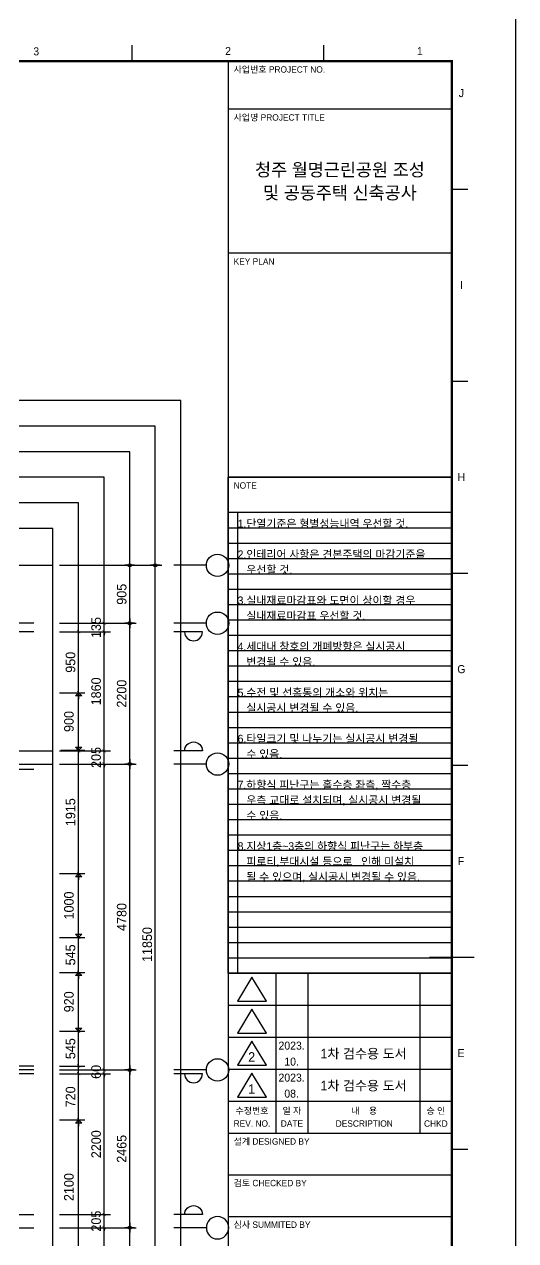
# Model space of a CAD drawing. Header units: millimetres. Extents: x -24416 to 92204, y -190080 to 23760.
# Drawn here: x 34363 to 42050, y -179660 to -160655 of the extents above; entities that cross this region are included whole.
import ezdxf
from ezdxf.enums import TextEntityAlignment as Align

# ---------------------------------------------------------------- set-up
doc = ezdxf.new("R2010")
doc.units = ezdxf.units.MM
doc.header["$LTSCALE"] = 50
doc.linetypes.add('AUDIT_D_220706163347-0', pattern=[0])
doc.linetypes.add('CEN', pattern=[62, 60, -1, 0, -1])
doc.layers.get('defpoints').update_dxf_attribs({"color": 139})
for name, color, linetype in [('A-치수', 7, 'AUDIT_D_220706163347-0'), ('AA-BORD-FORM', 7, 'Continuous'), ('AA-BORD-TEXT', 3, 'Continuous'), ('AA-XXXX-DIMS', 7, 'Continuous'), ('AA-XXXX-TEXT', 3, 'Continuous'), ('ARDM', 7, 'Continuous'), ('CEN_CON', 1, 'CEN'), ('CEN_WALL', 12, 'CEN'), ('DIM', 7, 'AUDIT_D_220706163347-0'), ('sheet-안양진흥$0$AA-BORD-TEXT', 3, 'Continuous')]:
    doc.layers.add(name, color=color, linetype=linetype)
doc.layers.add('AA-XXXX-MC', color=153, linetype='AUDIT_D_220706163347-0', plot=False)
doc.layers.add('MC', color=135, linetype='Continuous', plot=False)
doc.styles.add('HAUD01', font='Dotum.ttf')
doc.styles.add('sheet-안양진흥$0$HAUD01', font='Dotum.ttf')
doc.styles.add('맑은고딕', font='malgun.ttf', dxfattribs={"width": 0.9})
doc.dimstyles.new('DIM-50', dxfattribs={"dimscale": 50, "dimtxt": 3, "dimasz": 1, "dimexe": 2, "dimexo": 2, "dimgap": 1, "dimtad": 1, "dimdec": 0, "dimzin": 0, "dimdsep": 46, "dimtxsty": '맑은고딕', "dimblk1": 'DIMDOT', "dimblk2": 'DIMDOT', "dimsah": 1, "dimcen": 0.09, "dimdle": 2, "dimclrd": 7, "dimclre": 7, "dimclrt": 3, "dimadec": 0, "dimazin": 0, "dimtfac": 1, "dimtdec": 0, "dimtix": 1, "dimtmove": 2, "dimatfit": 3, "dimldrblk": 'DIMDOT', "dimfxl": 1, "dimtolj": 1, "dimtzin": 0, "dimarcsym": 0})
doc.dimstyles.new('MCDIM-50', dxfattribs={"dimscale": 50, "dimtxt": 3, "dimasz": 1, "dimexe": 2, "dimexo": 2, "dimgap": 1, "dimtad": 1, "dimdec": 0, "dimzin": 0, "dimdsep": 46, "dimtxsty": '맑은고딕', "dimblk1": 'ARCHTICK', "dimblk2": 'ARCHTICK', "dimsah": 1, "dimcen": 0.09, "dimdle": 2, "dimclrd": 7, "dimclre": 7, "dimclrt": 3, "dimadec": 0, "dimazin": 0, "dimtfac": 1, "dimtdec": 0, "dimtix": 1, "dimtmove": 2, "dimatfit": 3, "dimldrblk": 'ARCHTICK', "dimfxl": 1, "dimtolj": 1, "dimtzin": 0, "dimarcsym": 0})
doc.dimstyles.new('외부100-win', dxfattribs={"dimscale": 50, "dimtxt": 3, "dimasz": 1, "dimexe": 2, "dimexo": 2.5, "dimgap": 1.5, "dimtad": 1, "dimdec": 0, "dimzin": 0, "dimdsep": 46, "dimtxsty": '맑은고딕', "dimblk": 'DO2-2', "dimblk1": 'DO2-2', "dimblk2": 'DIMDOT', "dimcen": 0.09, "dimdle": 2, "dimclrd": 7, "dimclre": 7, "dimclrt": 3, "dimadec": 0, "dimazin": 0, "dimtfac": 1, "dimtdec": 0, "dimtix": 1, "dimtmove": 2, "dimatfit": 3, "dimldrblk": 'DO2-2', "dimfxl": 1, "dimtolj": 1, "dimtzin": 0, "dimarcsym": 0})

# ---------------------------------------------------------------- blocks, each defined once
blk = doc.blocks.new('U-131B(기본)', base_point=(-85340, -187586))
at = {"layer": 'CEN_CON'}
for p, q in [((-55510, -176641), (-64385, -176641)), ((-55510, -178926), (-59925, -178926))]:
    blk.add_line(p, q, dxfattribs=at)
at = {"layer": 'CEN_WALL'}
for p, q in [((-55510, -183621), (-70710, -183621)), ((-70710, -186086), (-55510, -186086))]:
    blk.add_line(p, q, dxfattribs=at)
at = {"layer": 'MC'}
for p, q in [((-55510, -176776), (-64385, -176776)), ((-55510, -183561), (-70710, -183561)), ((-55510, -183681), (-70710, -183681)), ((-70710, -185881), (-55510, -185881))]:
    blk.add_line(p, q, dxfattribs=at)
blk = doc.blocks.new('note')
at = {"layer": 'defpoints'}
blk.add_lwpolyline([(-2800, 6200), (0, 6200), (0, 0), (-2800, 0)], close=True, dxfattribs=at)
at = {"layer": 'AA-XXXX-TEXT', "style": 'HAUD01'}
for s, p in [('1.단열기준은 형별성능내역 우선할 것.', (-2680, 5568)), ('2.인테리어 사항은 견본주택의 마감기준을 ', (-2680, 5184)), ('   우선할 것.', (-2680, 4992)), ('3.실내재료마감표와 도면이 상이할 경우', (-2680, 4608)), ('   실내재료마감표 우선할 것.', (-2680, 4416)), ('4.세대내 창호의 개폐방향은 실시공시', (-2680, 4032)), ('   변경될 수 있음.', (-2680, 3840)), ('5.수전 및 선홈통의 개소와 위치는', (-2680, 3456)), ('   실시공시 변경될 수 있음.', (-2680, 3264)), ('6.타일크기 및 나누기는 실시공시 변경될', (-2680, 2880)), ('   수 있음.', (-2680, 2688)), ('7.하향식 피난구는 홀수층 좌측, 짝수층', (-2680, 2304)), ('   우측 교대로 설치되며, 실시공시 변경될', (-2680, 2112)), ('   수 있음.', (-2680, 1920)), ('8.지상1층~3층의 하향식 피난구는 하부층 ', (-2680, 1536)), ('   피로티,부대시설 등으로   인해 미설치', (-2680, 1344)), ('   될 수 있으며, 실시공시 변경될 수 있음. ', (-2680, 1152))]:
    blk.add_text(s, height=100, dxfattribs=at).set_placement(p)
blk = doc.blocks.new('_ArchTick')
at = {"color": 0, "linetype": 'ByBlock', "const_width": 0.15}
blk.add_lwpolyline([(-0.5, -0.5), (0.5, 0.5)], dxfattribs=at)
blk = doc.blocks.new('*D151')
at = {"layer": 'defpoints', "color": 0, "linetype": 'ByBlock', "transparency": 16777216}
for p in [(34812, -195768), (35212, -195768), (34812, -197683)]:
    blk.add_point(p, dxfattribs=at)
at = {"layer": 'DIM', "color": 7, "linetype": 'ByBlock', "lineweight": -2, "transparency": 16777216}
for p, q in [((35212, -197783), (35212, -195668)), ((34912, -195768), (35312, -195768)), ((34912, -197683), (35312, -197683))]:
    blk.add_line(p, q, dxfattribs=at)
at = {"layer": 'DIM', "color": 7, "linetype": 'ByBlock', "lineweight": -2, "transparency": 16777216, "xscale": 50, "yscale": 50, "zscale": 50}
for p, rotation in [((35212, -195768), 90), ((35212, -197683), 270)]:
    blk.add_blockref('_ArchTick', p, dxfattribs=dict(at, rotation=rotation))
at = {"layer": 'DIM', "color": 3, "linetype": 'ByBlock', "transparency": 16777216, "insert": (35087, -196725), "char_height": 150, "attachment_point": 5, "rotation": 90, "style": 'HAUD01'}
blk.add_mtext('\\A1;1915', dxfattribs=at)
blk = doc.blocks.new('DO2-2')
at = {"layer": 'ARDM'}
blk.add_line((0, 0), (-2, 0), dxfattribs=at)
blk.add_lwpolyline([(-1, -1), (-1, 1), (0, 0)], close=True, dxfattribs=at)
blk = doc.blocks.new('*D152')
at = {"layer": 'defpoints', "color": 0, "linetype": 'ByBlock', "transparency": 16777216}
for p in [(34812, -194858), (35212, -194858), (34812, -195758)]:
    blk.add_point(p, dxfattribs=at)
at = {"layer": 'DIM', "color": 7, "linetype": 'ByBlock', "lineweight": -2, "transparency": 16777216}
for p, q in [((34937, -194858), (35312, -194858)), ((35212, -195708), (35212, -194908)), ((34937, -195758), (35312, -195758))]:
    blk.add_line(p, q, dxfattribs=at)
at = {"layer": 'DIM', "color": 7, "linetype": 'ByBlock', "lineweight": -2, "transparency": 16777216, "xscale": 50, "yscale": 50, "zscale": 50}
for p, rotation in [((35212, -194858), 90), ((35212, -195758), 270)]:
    blk.add_blockref('DO2-2', p, dxfattribs=dict(at, rotation=rotation))
at = {"layer": 'DIM', "color": 3, "linetype": 'ByBlock', "transparency": 16777216, "insert": (35062, -195308), "char_height": 150, "attachment_point": 5, "rotation": 90, "style": 'HAUD01'}
blk.add_mtext('\\A1;900', dxfattribs=at)
blk = doc.blocks.new('DIMDOT')
at = {"layer": 'AA-XXXX-DIMS'}
for p, q in [((-1.5, 0), (1.5, 0)), ((0, -1.5), (0, 1.5))]:
    blk.add_line(p, q, dxfattribs=at)
for radius in [0.5, 0.25]:
    blk.add_circle((0, 0), radius, dxfattribs=at)
blk = doc.blocks.new('*D153')
at = {"layer": 'defpoints', "color": 0, "linetype": 'ByBlock', "transparency": 16777216}
for p in [(34812, -193908), (35212, -193908), (34812, -194858)]:
    blk.add_point(p, dxfattribs=at)
at = {"layer": 'DIM', "color": 7, "linetype": 'ByBlock', "lineweight": -2, "transparency": 16777216}
for p, q in [((35212, -194958), (35212, -193808)), ((34912, -193908), (35312, -193908)), ((34912, -194858), (35312, -194858))]:
    blk.add_line(p, q, dxfattribs=at)
at = {"layer": 'DIM', "color": 7, "linetype": 'ByBlock', "lineweight": -2, "transparency": 16777216, "xscale": 50, "yscale": 50, "zscale": 50}
for p, rotation in [((35212, -193908), 90), ((35212, -194858), 270)]:
    blk.add_blockref('_ArchTick', p, dxfattribs=dict(at, rotation=rotation))
at = {"layer": 'DIM', "color": 3, "linetype": 'ByBlock', "transparency": 16777216, "insert": (35087, -194383), "char_height": 150, "attachment_point": 5, "rotation": 90, "style": 'HAUD01'}
blk.add_mtext('\\A1;950', dxfattribs=at)
blk = doc.blocks.new('중심')
at = {"layer": 'DIM'}
blk.add_line((-350, 0), (0, 0), dxfattribs=at)
blk.add_circle((-470, 0), 120, dxfattribs=at)
blk = doc.blocks.new('*D228')
at = {"layer": 'defpoints', "color": 0, "transparency": 16777216}
for p in [(34812, -203218), (36012, -203218), (34812, -204718)]:
    blk.add_point(p, dxfattribs=at)
at = {"layer": 'DIM', "color": 7, "lineweight": -2, "transparency": 16777216}
for p, q in [((34912, -203218), (36112, -203218)), ((36012, -204668), (36012, -203268)), ((34912, -204718), (36112, -204718))]:
    blk.add_line(p, q, dxfattribs=at)
at = {"layer": 'DIM', "color": 7, "lineweight": -2, "transparency": 16777216, "xscale": 50, "yscale": 50, "zscale": 50}
for p, rotation in [((36012, -203218), 90), ((36012, -204718), 270)]:
    blk.add_blockref('DIMDOT', p, dxfattribs=dict(at, rotation=rotation))
at = {"layer": 'DIM', "color": 3, "transparency": 16777216, "insert": (35887, -203968), "char_height": 150, "attachment_point": 5, "rotation": 90, "style": 'HAUD01'}
blk.add_mtext('\\A1;1500', dxfattribs=at)
blk = doc.blocks.new('*D229')
at = {"layer": 'defpoints', "color": 0, "transparency": 16777216}
for p in [(34812, -200753), (36012, -200753), (34812, -203218)]:
    blk.add_point(p, dxfattribs=at)
at = {"layer": 'DIM', "color": 7, "lineweight": -2, "transparency": 16777216}
for p, q in [((34912, -200753), (36112, -200753)), ((36012, -203168), (36012, -200803)), ((34912, -203218), (36112, -203218))]:
    blk.add_line(p, q, dxfattribs=at)
at = {"layer": 'DIM', "color": 7, "lineweight": -2, "transparency": 16777216, "xscale": 50, "yscale": 50, "zscale": 50}
for p, rotation in [((36012, -200753), 90), ((36012, -203218), 270)]:
    blk.add_blockref('DIMDOT', p, dxfattribs=dict(at, rotation=rotation))
at = {"layer": 'DIM', "color": 3, "transparency": 16777216, "insert": (35887, -201985), "char_height": 150, "attachment_point": 5, "rotation": 90, "style": 'HAUD01'}
blk.add_mtext('\\A1;2465', dxfattribs=at)
blk = doc.blocks.new('*D230')
at = {"layer": 'defpoints', "color": 0, "transparency": 16777216}
for p in [(34812, -195973), (36012, -195973), (34812, -200753)]:
    blk.add_point(p, dxfattribs=at)
at = {"layer": 'DIM', "color": 7, "lineweight": -2, "transparency": 16777216}
for p, q in [((34912, -195973), (36112, -195973)), ((36012, -200703), (36012, -196023)), ((34912, -200753), (36112, -200753))]:
    blk.add_line(p, q, dxfattribs=at)
at = {"layer": 'DIM', "color": 7, "lineweight": -2, "transparency": 16777216, "xscale": 50, "yscale": 50, "zscale": 50}
for p, rotation in [((36012, -195973), 90), ((36012, -200753), 270)]:
    blk.add_blockref('DIMDOT', p, dxfattribs=dict(at, rotation=rotation))
at = {"layer": 'DIM', "color": 3, "transparency": 16777216, "insert": (35887, -198363), "char_height": 150, "attachment_point": 5, "rotation": 90, "style": 'HAUD01'}
blk.add_mtext('\\A1;4780', dxfattribs=at)
blk = doc.blocks.new('*D231')
at = {"layer": 'defpoints', "color": 0, "transparency": 16777216}
for p in [(34812, -193773), (36012, -193773), (34812, -195973)]:
    blk.add_point(p, dxfattribs=at)
at = {"layer": 'DIM', "color": 7, "lineweight": -2, "transparency": 16777216}
for p, q in [((34912, -193773), (36112, -193773)), ((36012, -195923), (36012, -193823)), ((34912, -195973), (36112, -195973))]:
    blk.add_line(p, q, dxfattribs=at)
at = {"layer": 'DIM', "color": 7, "lineweight": -2, "transparency": 16777216, "xscale": 50, "yscale": 50, "zscale": 50}
for p, rotation in [((36012, -193773), 90), ((36012, -195973), 270)]:
    blk.add_blockref('DIMDOT', p, dxfattribs=dict(at, rotation=rotation))
at = {"layer": 'DIM', "color": 3, "transparency": 16777216, "insert": (35887, -194873), "char_height": 150, "attachment_point": 5, "rotation": 90, "style": 'HAUD01'}
blk.add_mtext('\\A1;2200', dxfattribs=at)
blk = doc.blocks.new('*D232')
at = {"layer": 'defpoints', "color": 0, "transparency": 16777216}
for p in [(34812, -192868), (36012, -192868), (34812, -193773)]:
    blk.add_point(p, dxfattribs=at)
at = {"layer": 'DIM', "color": 7, "lineweight": -2, "transparency": 16777216}
for p, q in [((34912, -192868), (36112, -192868)), ((36012, -193723), (36012, -192918)), ((34912, -193773), (36112, -193773))]:
    blk.add_line(p, q, dxfattribs=at)
at = {"layer": 'DIM', "color": 7, "lineweight": -2, "transparency": 16777216, "xscale": 50, "yscale": 50, "zscale": 50}
for p, rotation in [((36012, -192868), 90), ((36012, -193773), 270)]:
    blk.add_blockref('DIMDOT', p, dxfattribs=dict(at, rotation=rotation))
at = {"layer": 'DIM', "color": 3, "transparency": 16777216, "insert": (35887, -193320), "char_height": 150, "attachment_point": 5, "rotation": 90, "style": 'HAUD01'}
blk.add_mtext('\\A1;905', dxfattribs=at)
blk = doc.blocks.new('*D233')
at = {"layer": 'defpoints', "color": 0, "transparency": 16777216}
for p in [(34812, -192868), (36412, -192868), (34812, -204718)]:
    blk.add_point(p, dxfattribs=at)
at = {"layer": 'DIM', "color": 7, "lineweight": -2, "transparency": 16777216}
for p, q in [((34912, -192868), (36512, -192868)), ((36412, -204668), (36412, -192918)), ((34912, -204718), (36512, -204718))]:
    blk.add_line(p, q, dxfattribs=at)
at = {"layer": 'DIM', "color": 7, "lineweight": -2, "transparency": 16777216, "xscale": 50, "yscale": 50, "zscale": 50}
for p, rotation in [((36412, -192868), 90), ((36412, -204718), 270)]:
    blk.add_blockref('DIMDOT', p, dxfattribs=dict(at, rotation=rotation))
at = {"layer": 'DIM', "color": 3, "transparency": 16777216, "insert": (36287, -198793), "char_height": 150, "attachment_point": 5, "rotation": 90, "style": 'HAUD01'}
blk.add_mtext('\\A1;11850', dxfattribs=at)
blk = doc.blocks.new('*D234')
at = {"layer": 'defpoints', "color": 0, "linetype": 'ByBlock', "transparency": 16777216}
for p in [(34812, -203013), (35612, -203013), (34812, -203218)]:
    blk.add_point(p, dxfattribs=at)
at = {"layer": 'DIM', "color": 7, "linetype": 'ByBlock', "lineweight": -2, "transparency": 16777216}
for p, q in [((35612, -203013), (35612, -202963)), ((34912, -203013), (35712, -203013)), ((35612, -203218), (35612, -203013)), ((34912, -203218), (35712, -203218)), ((35612, -203218), (35612, -203268))]:
    blk.add_line(p, q, dxfattribs=at)
at = {"layer": 'DIM', "color": 7, "linetype": 'ByBlock', "lineweight": -2, "transparency": 16777216, "xscale": 50, "yscale": 50, "zscale": 50}
for p, rotation in [((35612, -203013), 270), ((35612, -203218), 90)]:
    blk.add_blockref('_ArchTick', p, dxfattribs=dict(at, rotation=rotation))
at = {"layer": 'DIM', "color": 3, "linetype": 'ByBlock', "transparency": 16777216, "insert": (35487, -203115), "char_height": 150, "attachment_point": 5, "rotation": 90, "style": 'HAUD01'}
blk.add_mtext('\\A1;205', dxfattribs=at)
blk = doc.blocks.new('*D235')
at = {"layer": 'defpoints', "color": 0, "linetype": 'ByBlock', "transparency": 16777216}
for p in [(34812, -200813), (35612, -200813), (34812, -203013)]:
    blk.add_point(p, dxfattribs=at)
at = {"layer": 'DIM', "color": 7, "linetype": 'ByBlock', "lineweight": -2, "transparency": 16777216}
for p, q in [((34912, -200813), (35712, -200813)), ((35612, -203113), (35612, -200713)), ((34912, -203013), (35712, -203013))]:
    blk.add_line(p, q, dxfattribs=at)
at = {"layer": 'DIM', "color": 7, "linetype": 'ByBlock', "lineweight": -2, "transparency": 16777216, "xscale": 50, "yscale": 50, "zscale": 50}
for p, rotation in [((35612, -200813), 90), ((35612, -203013), 270)]:
    blk.add_blockref('_ArchTick', p, dxfattribs=dict(at, rotation=rotation))
at = {"layer": 'DIM', "color": 3, "linetype": 'ByBlock', "transparency": 16777216, "insert": (35487, -201913), "char_height": 150, "attachment_point": 5, "rotation": 90, "style": 'HAUD01'}
blk.add_mtext('\\A1;2200', dxfattribs=at)
blk = doc.blocks.new('*D236')
at = {"layer": 'defpoints', "color": 0, "linetype": 'ByBlock', "transparency": 16777216}
for p in [(34812, -200753), (34812, -200813), (35612, -200753)]:
    blk.add_point(p, dxfattribs=at)
at = {"layer": 'DIM', "color": 7, "linetype": 'ByBlock', "lineweight": -2, "transparency": 16777216}
for p, q in [((34912, -200753), (35712, -200753)), ((34912, -200813), (35712, -200813)), ((35612, -200753), (35612, -200703)), ((35612, -200813), (35612, -200753)), ((35612, -200813), (35612, -200863))]:
    blk.add_line(p, q, dxfattribs=at)
at = {"layer": 'DIM', "color": 7, "linetype": 'ByBlock', "lineweight": -2, "transparency": 16777216, "xscale": 50, "yscale": 50, "zscale": 50}
for p, rotation in [((35612, -200753), 270), ((35612, -200813), 90)]:
    blk.add_blockref('_ArchTick', p, dxfattribs=dict(at, rotation=rotation))
at = {"layer": 'DIM', "color": 3, "linetype": 'ByBlock', "transparency": 16777216, "insert": (35487, -200783), "char_height": 150, "attachment_point": 5, "rotation": 90, "style": 'HAUD01'}
blk.add_mtext('\\A1;60', dxfattribs=at)
blk = doc.blocks.new('*D237')
at = {"layer": 'defpoints', "color": 0, "linetype": 'ByBlock', "transparency": 16777216}
for p in [(34812, -195768), (35612, -195768), (34812, -195973)]:
    blk.add_point(p, dxfattribs=at)
at = {"layer": 'DIM', "color": 7, "linetype": 'ByBlock', "lineweight": -2, "transparency": 16777216}
for p, q in [((35612, -195768), (35612, -195718)), ((34912, -195768), (35712, -195768)), ((35612, -195973), (35612, -195768)), ((34912, -195973), (35712, -195973)), ((35612, -195973), (35612, -196023))]:
    blk.add_line(p, q, dxfattribs=at)
at = {"layer": 'DIM', "color": 7, "linetype": 'ByBlock', "lineweight": -2, "transparency": 16777216, "xscale": 50, "yscale": 50, "zscale": 50}
for p, rotation in [((35612, -195768), 270), ((35612, -195973), 90)]:
    blk.add_blockref('_ArchTick', p, dxfattribs=dict(at, rotation=rotation))
at = {"layer": 'DIM', "color": 3, "linetype": 'ByBlock', "transparency": 16777216, "insert": (35487, -195870), "char_height": 150, "attachment_point": 5, "rotation": 90, "style": 'HAUD01'}
blk.add_mtext('\\A1;205', dxfattribs=at)
blk = doc.blocks.new('*D238')
at = {"layer": 'defpoints', "color": 0, "linetype": 'ByBlock', "transparency": 16777216}
for p in [(34812, -193908), (35612, -193908), (34812, -195768)]:
    blk.add_point(p, dxfattribs=at)
at = {"layer": 'DIM', "color": 7, "linetype": 'ByBlock', "lineweight": -2, "transparency": 16777216}
for p, q in [((35612, -195868), (35612, -193808)), ((34912, -193908), (35712, -193908)), ((34912, -195768), (35712, -195768))]:
    blk.add_line(p, q, dxfattribs=at)
at = {"layer": 'DIM', "color": 7, "linetype": 'ByBlock', "lineweight": -2, "transparency": 16777216, "xscale": 50, "yscale": 50, "zscale": 50}
for p, rotation in [((35612, -193908), 90), ((35612, -195768), 270)]:
    blk.add_blockref('_ArchTick', p, dxfattribs=dict(at, rotation=rotation))
at = {"layer": 'DIM', "color": 3, "linetype": 'ByBlock', "transparency": 16777216, "insert": (35487, -194838), "char_height": 150, "attachment_point": 5, "rotation": 90, "style": 'HAUD01'}
blk.add_mtext('\\A1;1860', dxfattribs=at)
blk = doc.blocks.new('*D239')
at = {"layer": 'defpoints', "color": 0, "linetype": 'ByBlock', "transparency": 16777216}
for p in [(34812, -193773), (35612, -193773), (34812, -193908)]:
    blk.add_point(p, dxfattribs=at)
at = {"layer": 'DIM', "color": 7, "linetype": 'ByBlock', "lineweight": -2, "transparency": 16777216}
for p, q in [((34912, -193773), (35712, -193773)), ((35612, -193773), (35612, -193723)), ((35612, -193908), (35612, -193773)), ((34912, -193908), (35712, -193908)), ((35612, -193908), (35612, -193958))]:
    blk.add_line(p, q, dxfattribs=at)
at = {"layer": 'DIM', "color": 7, "linetype": 'ByBlock', "lineweight": -2, "transparency": 16777216, "xscale": 50, "yscale": 50, "zscale": 50}
for p, rotation in [((35612, -193773), 270), ((35612, -193908), 90)]:
    blk.add_blockref('_ArchTick', p, dxfattribs=dict(at, rotation=rotation))
at = {"layer": 'DIM', "color": 3, "linetype": 'ByBlock', "transparency": 16777216, "insert": (35487, -193840), "char_height": 150, "attachment_point": 5, "rotation": 90, "style": 'HAUD01'}
blk.add_mtext('\\A1;135', dxfattribs=at)
blk = doc.blocks.new('*D271')
at = {"layer": 'defpoints', "color": 0, "linetype": 'ByBlock', "transparency": 16777216}
for p in [(34812, -201533), (35212, -201533), (34812, -203633)]:
    blk.add_point(p, dxfattribs=at)
at = {"layer": 'DIM', "color": 7, "linetype": 'ByBlock', "lineweight": -2, "transparency": 16777216}
for p, q in [((34937, -201533), (35312, -201533)), ((35212, -203583), (35212, -201583)), ((34937, -203633), (35312, -203633))]:
    blk.add_line(p, q, dxfattribs=at)
at = {"layer": 'DIM', "color": 7, "linetype": 'ByBlock', "lineweight": -2, "transparency": 16777216, "xscale": 50, "yscale": 50, "zscale": 50}
for p, rotation in [((35212, -201533), 90), ((35212, -203633), 270)]:
    blk.add_blockref('DO2-2', p, dxfattribs=dict(at, rotation=rotation))
at = {"layer": 'DIM', "color": 3, "linetype": 'ByBlock', "transparency": 16777216, "insert": (35062, -202583), "char_height": 150, "attachment_point": 5, "rotation": 90, "style": 'HAUD01'}
blk.add_mtext('\\A1;2100', dxfattribs=at)
blk = doc.blocks.new('*D272')
at = {"layer": 'defpoints', "color": 0, "linetype": 'ByBlock', "transparency": 16777216}
for p in [(34812, -200813), (35212, -200813), (34812, -201533)]:
    blk.add_point(p, dxfattribs=at)
at = {"layer": 'DIM', "color": 7, "linetype": 'ByBlock', "lineweight": -2, "transparency": 16777216}
for p, q in [((34912, -200813), (35312, -200813)), ((35212, -201633), (35212, -200713)), ((34912, -201533), (35312, -201533))]:
    blk.add_line(p, q, dxfattribs=at)
at = {"layer": 'DIM', "color": 7, "linetype": 'ByBlock', "lineweight": -2, "transparency": 16777216, "xscale": 50, "yscale": 50, "zscale": 50}
for p, rotation in [((35212, -200813), 90), ((35212, -201533), 270)]:
    blk.add_blockref('_ArchTick', p, dxfattribs=dict(at, rotation=rotation))
at = {"layer": 'DIM', "color": 3, "linetype": 'ByBlock', "transparency": 16777216, "insert": (35087, -201173), "char_height": 150, "attachment_point": 5, "rotation": 90, "style": 'HAUD01'}
blk.add_mtext('\\A1;720', dxfattribs=at)
blk = doc.blocks.new('*D273')
at = {"layer": 'defpoints', "color": 0, "linetype": 'ByBlock', "transparency": 16777216}
for p in [(34812, -200148), (35212, -200148), (34812, -200693)]:
    blk.add_point(p, dxfattribs=at)
at = {"layer": 'DIM', "color": 7, "linetype": 'ByBlock', "lineweight": -2, "transparency": 16777216}
for p, q in [((35212, -200793), (35212, -200048)), ((34912, -200148), (35312, -200148)), ((34912, -200693), (35312, -200693))]:
    blk.add_line(p, q, dxfattribs=at)
at = {"layer": 'DIM', "color": 7, "linetype": 'ByBlock', "lineweight": -2, "transparency": 16777216, "xscale": 50, "yscale": 50, "zscale": 50}
for p, rotation in [((35212, -200148), 90), ((35212, -200693), 270)]:
    blk.add_blockref('_ArchTick', p, dxfattribs=dict(at, rotation=rotation))
at = {"layer": 'DIM', "color": 3, "linetype": 'ByBlock', "transparency": 16777216, "insert": (35087, -200420), "char_height": 150, "attachment_point": 5, "rotation": 90, "style": 'HAUD01'}
blk.add_mtext('\\A1;545', dxfattribs=at)
blk = doc.blocks.new('*D274')
at = {"layer": 'defpoints', "color": 0, "linetype": 'ByBlock', "transparency": 16777216}
for p in [(34812, -199228), (35212, -199228), (34812, -200148)]:
    blk.add_point(p, dxfattribs=at)
at = {"layer": 'DIM', "color": 7, "linetype": 'ByBlock', "lineweight": -2, "transparency": 16777216}
for p, q in [((34937, -199228), (35312, -199228)), ((35212, -200098), (35212, -199278)), ((34937, -200148), (35312, -200148))]:
    blk.add_line(p, q, dxfattribs=at)
at = {"layer": 'DIM', "color": 7, "linetype": 'ByBlock', "lineweight": -2, "transparency": 16777216, "xscale": 50, "yscale": 50, "zscale": 50}
for p, rotation in [((35212, -199228), 90), ((35212, -200148), 270)]:
    blk.add_blockref('DO2-2', p, dxfattribs=dict(at, rotation=rotation))
at = {"layer": 'DIM', "color": 3, "linetype": 'ByBlock', "transparency": 16777216, "insert": (35062, -199688), "char_height": 150, "attachment_point": 5, "rotation": 90, "style": 'HAUD01'}
blk.add_mtext('\\A1;920', dxfattribs=at)
blk = doc.blocks.new('*D275')
at = {"layer": 'defpoints', "color": 0, "linetype": 'ByBlock', "transparency": 16777216}
for p in [(34812, -198683), (35212, -198683), (34812, -199228)]:
    blk.add_point(p, dxfattribs=at)
at = {"layer": 'DIM', "color": 7, "linetype": 'ByBlock', "lineweight": -2, "transparency": 16777216}
for p, q in [((35212, -199328), (35212, -198583)), ((34912, -198683), (35312, -198683)), ((34912, -199228), (35312, -199228))]:
    blk.add_line(p, q, dxfattribs=at)
at = {"layer": 'DIM', "color": 7, "linetype": 'ByBlock', "lineweight": -2, "transparency": 16777216, "xscale": 50, "yscale": 50, "zscale": 50}
for p, rotation in [((35212, -198683), 90), ((35212, -199228), 270)]:
    blk.add_blockref('_ArchTick', p, dxfattribs=dict(at, rotation=rotation))
at = {"layer": 'DIM', "color": 3, "linetype": 'ByBlock', "transparency": 16777216, "insert": (35087, -198955), "char_height": 150, "attachment_point": 5, "rotation": 90, "style": 'HAUD01'}
blk.add_mtext('\\A1;545', dxfattribs=at)
blk = doc.blocks.new('*D276')
at = {"layer": 'defpoints', "color": 0, "linetype": 'ByBlock', "transparency": 16777216}
for p in [(34812, -197683), (35212, -197683), (34812, -198683)]:
    blk.add_point(p, dxfattribs=at)
at = {"layer": 'DIM', "color": 7, "linetype": 'ByBlock', "lineweight": -2, "transparency": 16777216}
for p, q in [((34937, -197683), (35312, -197683)), ((35212, -198633), (35212, -197733)), ((34937, -198683), (35312, -198683))]:
    blk.add_line(p, q, dxfattribs=at)
at = {"layer": 'DIM', "color": 7, "linetype": 'ByBlock', "lineweight": -2, "transparency": 16777216, "xscale": 50, "yscale": 50, "zscale": 50}
for p, rotation in [((35212, -197683), 90), ((35212, -198683), 270)]:
    blk.add_blockref('DO2-2', p, dxfattribs=dict(at, rotation=rotation))
at = {"layer": 'DIM', "color": 3, "linetype": 'ByBlock', "transparency": 16777216, "insert": (35062, -198183), "char_height": 150, "attachment_point": 5, "rotation": 90, "style": 'HAUD01'}
blk.add_mtext('\\A1;1000', dxfattribs=at)
blk = doc.blocks.new('XR-FORM 청주월명')
at = {"layer": 'AA-BORD-FORM', "color": 2}
for p, q in [((721, 577), (721, 582)), ((781, 577), (781, 582)), ((751, 577), (751, 17)), ((821, 537), (826, 537)), ((821, 477), (826, 477)), ((821, 417), (826, 417)), ((821, 357), (826, 357)), ((814, 297), (828, 297)), ((821, 237), (826, 237))]:
    blk.add_line(p, q, dxfattribs=at)
at = {"layer": 'AA-BORD-FORM', "color": 3}
for p, q in [((821, 562), (751, 562)), ((821, 517), (751, 517)), ((821, 447), (751, 447)), ((751, 292), (821, 292)), ((766, 292), (766, 282)), ((776, 292), (776, 282)), ((811, 292), (811, 282)), ((751, 282), (821, 282)), ((766, 282), (766, 272)), ((776, 282), (776, 272)), ((811, 282), (811, 272)), ((751, 272), (821, 272)), ((766, 272), (766, 262)), ((776, 272), (776, 262)), ((811, 272), (811, 262)), ((751, 262), (821, 262)), ((766, 262), (766, 252)), ((776, 262), (776, 252)), ((811, 262), (811, 252)), ((751, 252), (821, 252)), ((766, 252), (766, 242)), ((776, 252), (776, 242)), ((811, 252), (811, 242)), ((751, 242), (821, 242)), ((751, 229), (821, 229)), ((751, 216), (821, 216))]:
    blk.add_line(p, q, dxfattribs=at)
at = {"layer": 'AA-BORD-FORM', "color": 1}
blk.add_lwpolyline([(0, 0), (841, 0), (841, 594), (0, 594)], close=True, dxfattribs=at)
at = {"layer": 'AA-BORD-FORM', "color": 2, "const_width": 0.682}
blk.add_lwpolyline([(21, 17), (21, 577), (821, 577), (821, 17)], close=True, dxfattribs=at)
at = {"layer": 'AA-BORD-FORM', "color": 7}
for points in [[(763, 283.24), (758.5, 290.74), (754, 283.24)], [(763, 273.24), (758.5, 280.74), (754, 273.24)], [(763, 263.24), (758.5, 270.74), (754, 263.24)], [(763, 253.24), (758.5, 260.74), (754, 253.24)], [(763, 253.24), (758.5, 260.74), (754, 253.24)]]:
    blk.add_lwpolyline(points, close=True, dxfattribs=at)
at = {"layer": 'defpoints'}
for p, q in [((751, 436), (821, 436)), ((754, 436), (754, 292)), ((751, 431.2), (821, 431.2)), ((751, 426.4), (821, 426.4)), ((751, 421.6), (821, 421.6)), ((751, 416.8), (821, 416.8)), ((751, 412), (821, 412)), ((751, 407.2), (821, 407.2)), ((751, 402.4), (821, 402.4)), ((751, 397.6), (821, 397.6)), ((751, 392.8), (821, 392.8)), ((751, 388), (821, 388)), ((751, 383.2), (821, 383.2)), ((751, 378.4), (821, 378.4)), ((751, 373.6), (821, 373.6)), ((751, 368.8), (821, 368.8)), ((751, 364), (821, 364)), ((751, 359.2), (821, 359.2)), ((751, 354.4), (821, 354.4)), ((751, 349.6), (821, 349.6)), ((751, 344.8), (821, 344.8)), ((751, 340), (821, 340)), ((751, 335.2), (821, 335.2)), ((751, 330.4), (821, 330.4)), ((751, 325.6), (821, 325.6)), ((751, 320.8), (821, 320.8)), ((751, 316), (821, 316)), ((751, 311.2), (821, 311.2)), ((751, 306.4), (821, 306.4)), ((751, 301.6), (821, 301.6)), ((751, 296.8), (821, 296.8))]:
    blk.add_line(p, q, dxfattribs=at)
at = {"layer": 'AA-BORD-TEXT', "color": 7, "style": 'HAUD01'}
for s, p in [('3', (691, 580.06)), ('2', (751, 580.16)), ('1', (811, 580.12)), ('J', (824, 567)), ('I', (824, 507)), ('H', (824, 447)), ('G', (824, 387)), ('F', (823.89, 327)), ('E', (823.89, 267))]:
    blk.add_text(s, height=2.5, dxfattribs=at).set_placement(p, align=Align.MIDDLE_CENTER)
at = {"layer": 'AA-BORD-TEXT', "color": 3, "style": 'HAUD01'}
for s, p in [('사업번호 PROJECT NO.', (752.75, 573.4)), ('사업명 PROJECT TITLE', (752.75, 558.4)), ('KEY PLAN', (752.75, 513.4)), ('NOTE', (752.75, 443.4)), ('설계 DESIGNED BY', (752.75, 238.4)), ('검토 CHECKED BY', (752.75, 225.4)), ('심사 SUMMITED BY', (752.75, 212.4))]:
    blk.add_text(s, height=2, rotation=360, dxfattribs=at).set_placement(p)
for s, height, rotation, p in [('청주 월명근린공원 조성', 4, 360, (786, 543.05)), ('및 공동주택 신축공사', 4, 0, (786, 535.85)), ('수정번호', 2, 360, (758.5, 249)), ('일 자', 2, 360, (770.98, 249)), ('내    용', 2, 360, (793.62, 249)), ('승 인', 2, 360, (816.02, 249)), ('REV. NO.', 2, 360, (758.5, 245)), ('DATE', 2, 360, (770.98, 245)), ('DESCRIPTION', 2, 360, (793.62, 245)), ('CHKD', 2, 360, (816.02, 245))]:
    blk.add_text(s, height=height, rotation=rotation, dxfattribs=at).set_placement(p, align=Align.MIDDLE_CENTER)
at = {"layer": 'sheet-안양진흥$0$AA-BORD-TEXT', "style": 'sheet-안양진흥$0$HAUD01'}
for s, height, p in [('2023.', 2.5, (770.89, 269.35)), ('2', 3, (758.39, 265.79)), ('1차 검수용 도서', 3, (793.39, 266.85)), ('10.', 2.5, (770.89, 264.35)), ('2023.', 2.5, (770.89, 259.35)), ('1차 검수용 도서', 3, (793.39, 256.85)), ('1', 3, (758.39, 255.79)), ('08.', 2.5, (770.89, 254.35))]:
    blk.add_text(s, height=height, dxfattribs=at).set_placement(p, align=Align.MIDDLE_CENTER)
blk = doc.blocks.new('DIM-1108')
at = {"layer": 'DIM'}
for points in [[(36870.5, -193908, 1), (37150.5, -193908), (36700.5, -193908)], [(36870.5, -195768, -1), (37150.5, -195768), (36700.5, -195768)], [(36870.5, -200813, 1), (37150.5, -200813), (36700.5, -200813)], [(36870.5, -203013, -1), (37150.5, -203013), (36700.5, -203013)]]:
    blk.add_lwpolyline(points, format="xyb", dxfattribs=at)
at = {"layer": 'A-치수', "xscale": 1.458333333333333, "yscale": 1.458333333333333, "zscale": 1.458333333333333, "rotation": 180}
for p in [(36700.5, -192868), (36700.5, -193773), (36700.5, -195973), (36700.5, -200753)]:
    blk.add_blockref('중심', p, dxfattribs=at)
at = {"layer": 'A-치수', "xscale": -1.458333333333333, "yscale": 1.458333333333333, "zscale": 1.458333333333333}
blk.add_blockref('중심', (36700.5, -203218), dxfattribs=at)
at = {"layer": 'DIM'}
for base, p1, p2, picture, middle in [((36011.9, -192868), (34811.9, -193773), (34811.9, -192868), '*D232', (35886.8, -193320.5)), ((36411.9, -192868), (34811.9, -204718), (34811.9, -192868), '*D233', (36286.8, -198793)), ((36011.9, -193773), (34811.9, -195973), (34811.9, -193773), '*D231', (35886.8, -194873)), ((36011.9, -195973), (34811.9, -200753), (34811.9, -195973), '*D230', (35886.8, -198363)), ((36011.9, -200753), (34811.9, -203218), (34811.9, -200753), '*D229', (35886.8, -201985.5)), ((36011.9, -203218), (34811.9, -204718), (34811.9, -203218), '*D228', (35886.8, -203968))]:
    dim = blk.add_linear_dim(base=base, p1=p1, p2=p2, angle=270, dimstyle='DIM-50', override={"dimscale": 50, "dimtxsty": 'HAUD01'}, dxfattribs=at)
    dim.commit()
    dim.dimension.update_dxf_attribs({"geometry": picture, "text_midpoint": middle})
at = {"layer": 'DIM', "linetype": 'ByBlock'}
for base, p1, p2, dimstyle, picture, middle in [((35611.9, -193773), (34811.9, -193908), (34811.9, -193773), 'MCDIM-50', '*D239', (35486.8, -193840.5)), ((35211.9, -193908), (34811.9, -194858), (34811.9, -193908), 'MCDIM-50', '*D153', (35086.8, -194383)), ((35611.9, -193908), (34811.9, -195768), (34811.9, -193908), 'MCDIM-50', '*D238', (35486.8, -194838)), ((35211.9, -194858), (34811.9, -195758), (34811.9, -194858), '외부100-win', '*D152', (35061.8, -195308)), ((35211.9, -195768), (34811.9, -197683), (34811.9, -195768), 'MCDIM-50', '*D151', (35086.8, -196725.5)), ((35611.9, -195768), (34811.9, -195973), (34811.9, -195768), 'MCDIM-50', '*D237', (35486.8, -195870.5)), ((35211.9, -197683), (34811.9, -198683), (34811.9, -197683), '외부100-win', '*D276', (35061.8, -198183)), ((35211.9, -198683), (34811.9, -199228), (34811.9, -198683), 'MCDIM-50', '*D275', (35086.8, -198955.5)), ((35211.9, -199228), (34811.9, -200148), (34811.9, -199228), '외부100-win', '*D274', (35061.8, -199688)), ((35211.9, -200148), (34811.9, -200693), (34811.9, -200148), 'MCDIM-50', '*D273', (35086.8, -200420.5)), ((35611.9, -200753), (34811.9, -200813), (34811.9, -200753), 'MCDIM-50', '*D236', (35486.8, -200783)), ((35611.9, -200813), (34811.9, -203013), (34811.9, -200813), 'MCDIM-50', '*D235', (35486.8, -201913)), ((35211.9, -200813), (34811.9, -201533), (34811.9, -200813), 'MCDIM-50', '*D272', (35086.8, -201173)), ((35211.9, -201533), (34811.9, -203633), (34811.9, -201533), '외부100-win', '*D271', (35061.8, -202583)), ((35611.9, -203013), (34811.9, -203218), (34811.9, -203013), 'MCDIM-50', '*D234', (35486.8, -203115.5))]:
    dim = blk.add_linear_dim(base=base, p1=p1, p2=p2, angle=270, dimstyle=dimstyle, override={"dimtxsty": 'HAUD01'}, dxfattribs=at)
    dim.commit()
    dim.dimension.update_dxf_attribs({"geometry": picture, "text_midpoint": middle})

msp = doc.modelspace()

# ---------------------------------------------------------------- linework, layer by layer
at = {"layer": 'AA-XXXX-MC'}
msp.add_line((30487, -172008), (34812, -172008), dxfattribs=at)
at = {"layer": 'CEN_CON'}
for p, q in [((26002, -169108), (34812, -169108)), ((30487, -172213), (34812, -172213))]:
    msp.add_line(p, q, dxfattribs=at)
at = {"layer": 'defpoints'}
for points in [[(36812, -166533), (2077, -166533), (2077, -183258), (36812, -183258)], [(36412, -166933), (2477, -166933), (2477, -182858), (36412, -182858)], [(36012, -167333), (2877, -167333), (2877, -182458), (36012, -182458)], [(35612, -167733), (3277, -167733), (3277, -182058), (35612, -182058)], [(35212, -168133), (3677, -168133), (3677, -181658), (35212, -181658)], [(34812, -168533), (4077, -168533), (4077, -181258), (34812, -181258)]]:
    msp.add_lwpolyline(points, close=True, dxfattribs=at)

# ---------------------------------------------------------------- block references
for name, p in [('DIM-1108', (0, 23760)), ('U-131B(기본)', (4682, -180958))]:
    msp.add_blockref(name, p)
for name, p, xscale, yscale, zscale in [('XR-FORM 청주월명', (0, -190080), 50, 50, 50), ('note', (41050, -175480), 1.25, 1.25, 1.25)]:
    msp.add_blockref(name, p, dxfattribs=dict(xscale=xscale, yscale=yscale, zscale=zscale))

doc.saveas('drawing.dxf')
